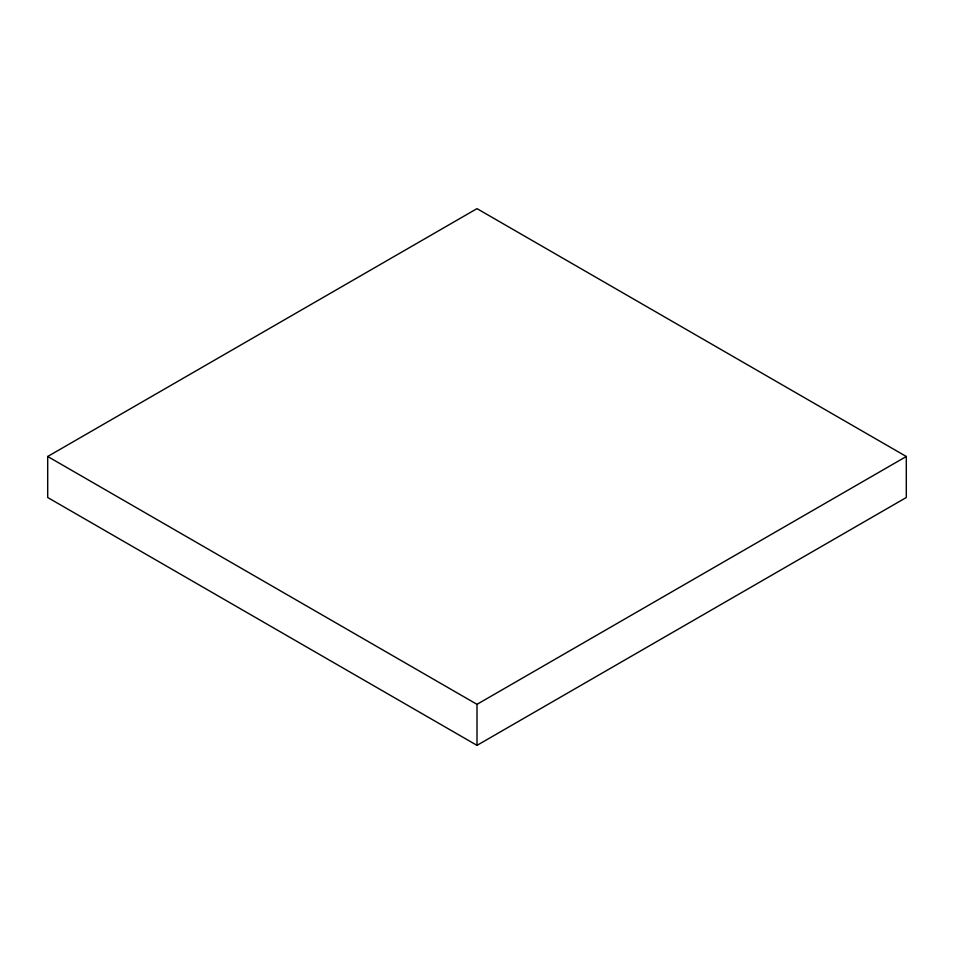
<?xml version="1.0" encoding="UTF-8"?>
<svg xmlns="http://www.w3.org/2000/svg" width="954" height="954" viewBox="0 0 954 954"><rect width="100%" height="100%" fill="white"/><g stroke="black" fill="none" stroke-linecap="round" stroke-linejoin="round"><path stroke-width="1.43" d="M47.7 456.489L477 208.64L906.3 456.489L906.3 497.511L477 745.36L47.7 497.511L47.7 456.489L477 704.338L906.3 456.489M477 704.338L477 745.36"/></g></svg>
